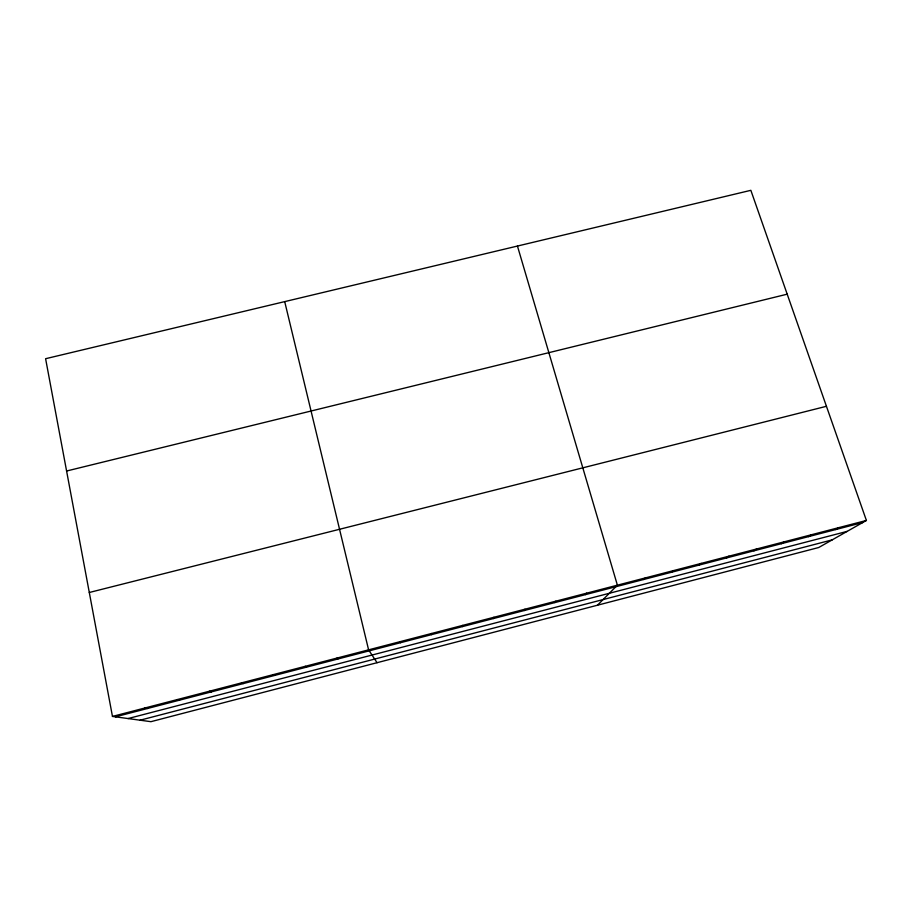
<?xml version="1.0" encoding="UTF-8"?>
<svg xmlns="http://www.w3.org/2000/svg" width="912" height="912" viewBox="0 0 912 912"><rect width="100%" height="100%" fill="white"/><g stroke="black" fill="none" stroke-linecap="round" stroke-linejoin="round"><path stroke-width="1.37" d="M462.555 626.578L462.737 625.381M493.426 618.553L493.894 617.276M524.206 610.55L524.936 609.205M554.861 602.581L555.864 601.168M585.413 594.635L586.678 593.153M597.44 605.226L617.39 585.173L517.446 246.046M643.644 579.496L645.422 577.889M671.346 572.291L673.364 570.627M698.945 565.109L701.203 563.388M726.465 557.962L728.962 556.172M753.893 550.825L756.629 548.978M781.242 543.723L784.206 541.819M808.499 536.632L811.691 534.671M835.666 529.564L839.086 527.546M866.4 520.456L818.737 547.508L150.925 721.677L112.461 716.422L45.6 358.712L750.85 190.323L866.4 520.456L112.461 716.422M128.068 718.553L847.123 531.388M140.095 720.195L832.2 539.87M115.425 716.832L862.741 522.53M89.296 592.492L826.443 406.296M66.587 471.014L787.204 294.177M144.894 707.997L147.562 708.476M177.202 699.595L179.573 700.154M209.395 691.228L211.47 691.855M241.463 682.894L243.253 683.59M273.418 674.584L274.922 675.359M305.258 666.307L306.478 667.151M336.984 658.065L337.919 658.977M377.044 662.705L368.596 649.846L284.704 301.621M400.083 641.66L400.459 642.721M431.467 633.498L431.558 634.638"/></g></svg>
